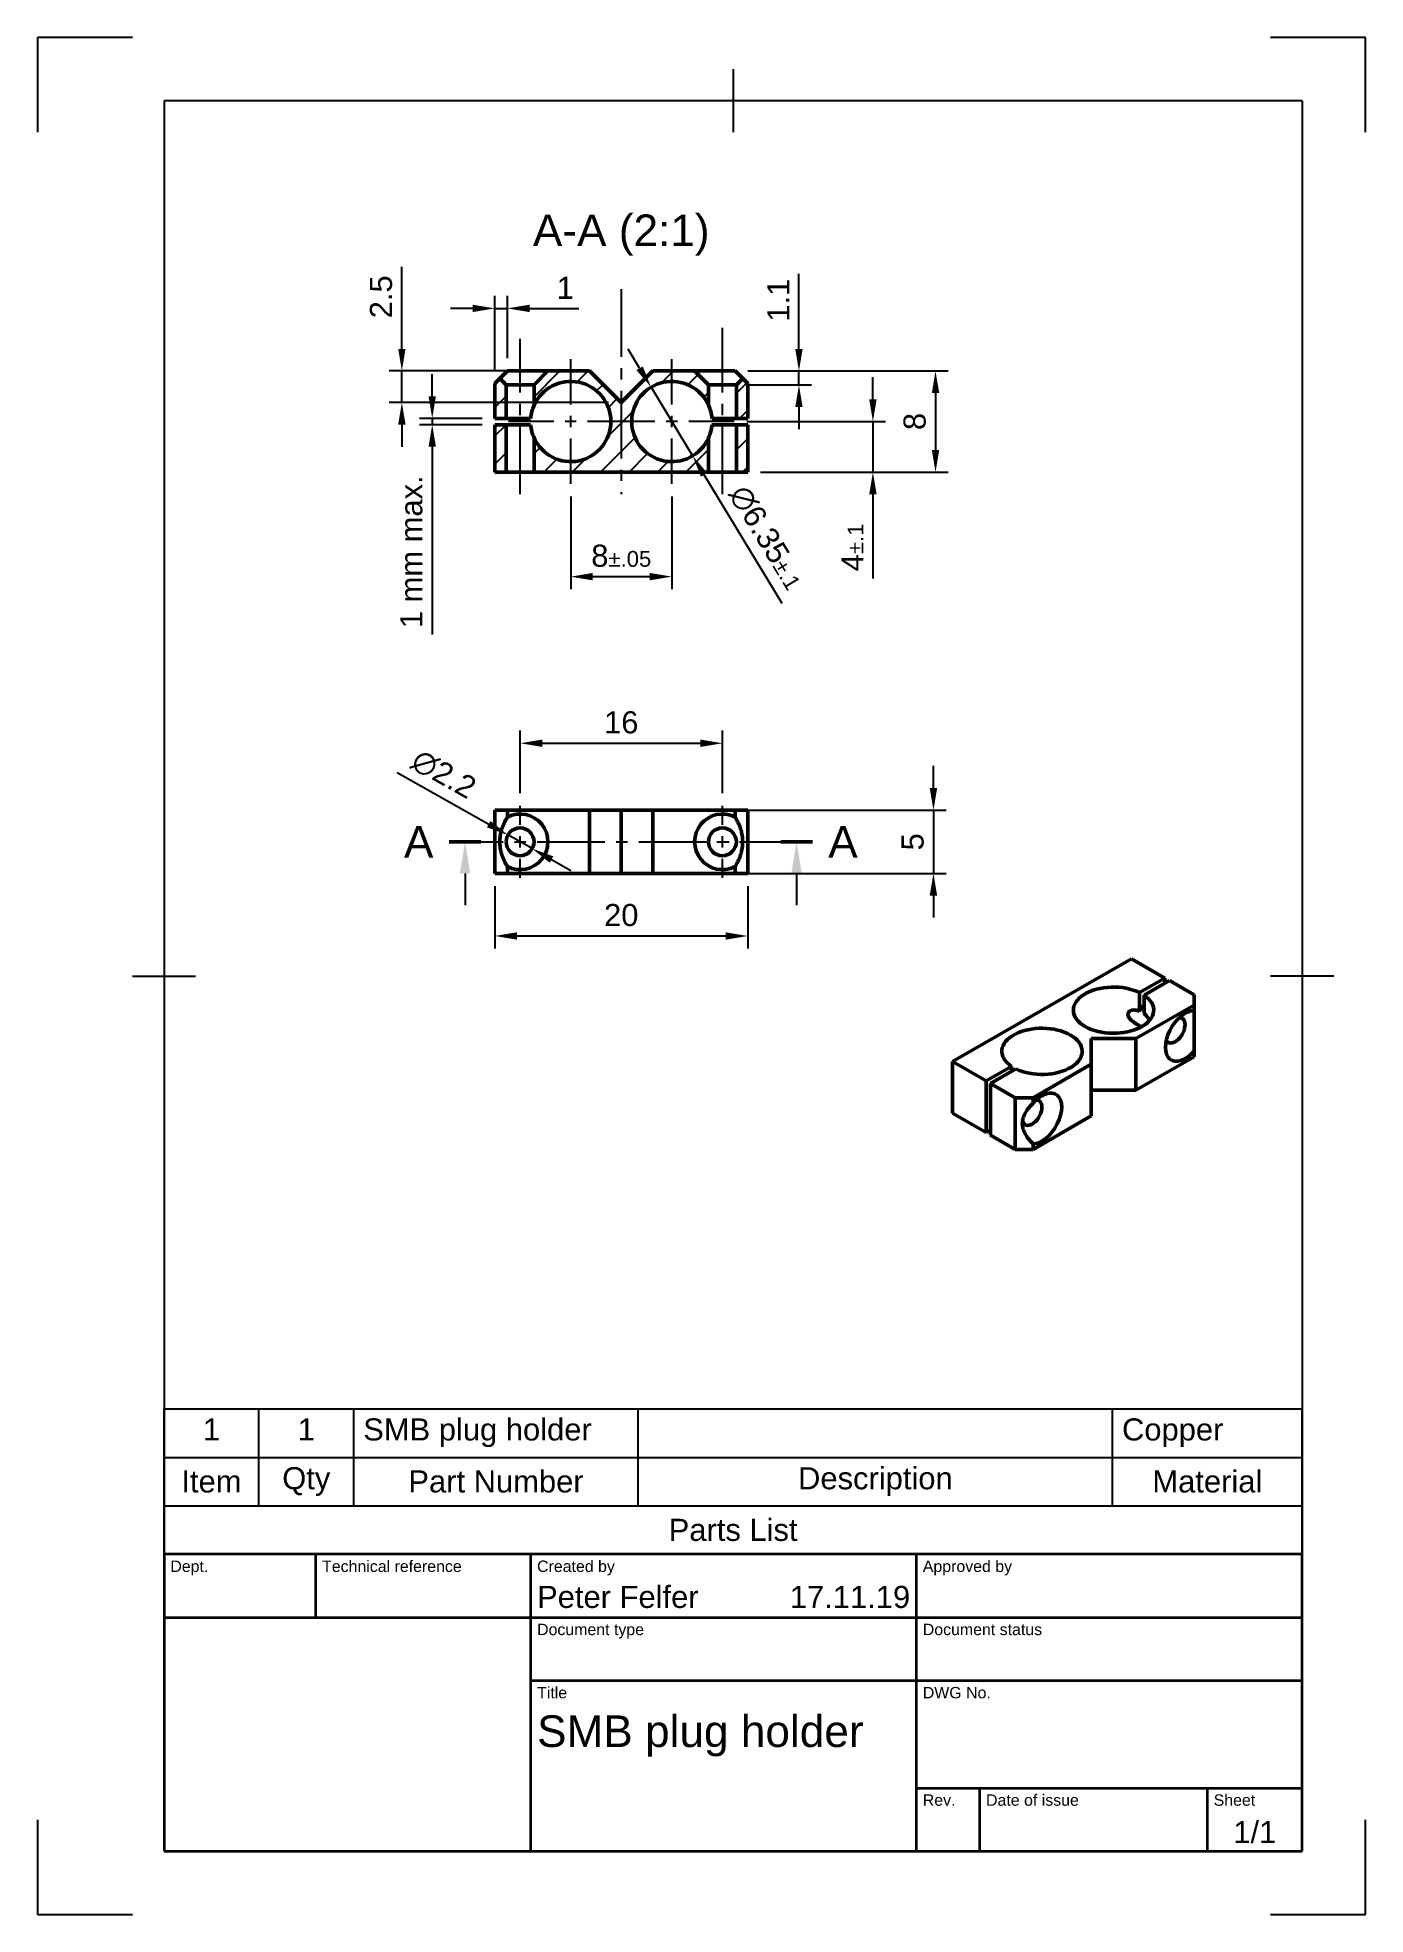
# Model space of a CAD drawing. Header units: millimetres. Extents: x 0 to 210, y 0 to 297.
import ezdxf
from ezdxf.enums import TextEntityAlignment as Align

# ---------------------------------------------------------------- set-up
doc = ezdxf.new("R2010")
doc.units = ezdxf.units.MM
doc.header["$LTSCALE"] = 0.75
doc.linetypes.add('CENTER2', pattern=[28.575, 19.05, -3.175, 3.175, -3.175])
for name, color, linetype, lineweight in [('Border', 7, 'Continuous', 25), ('FD_Dimensions', 7, 'Continuous', 25), ('Hatching', 7, 'Continuous', 25), ('Parts Lists', 7, 'Continuous', 25), ('Section Lines', 7, 'Continuous', 25), ('Smart Centers', 7, 'CENTER2', 25), ('TitleBlock', 7, 'Continuous', 35), ('View Labels', 7, 'Continuous', 25), ('Visible', 7, 'Continuous', 50)]:
    doc.layers.add(name, color=color, linetype=linetype, lineweight=lineweight)
doc.styles.add('FusionTitle', font='')
doc.styles.get("Standard").update_dxf_attribs({"font": 'arial.ttf'})
doc.styles.get('FusionTitle').set_extended_font_data('Arial Unicode MS')
doc.dimstyles.new('Dim-ISO-25', dxfattribs={"dimtxt": 3.5, "dimasz": 3.5, "dimexe": 2, "dimexo": 2, "dimgap": 1.5, "dimtad": 1, "dimzin": 12, "dimdsep": 46, "dimtxsty": 'Standard', "dimcen": 0, "dimazin": 3, "dimtp": 0.1, "dimtm": 0.1, "dimtfac": 0.714, "dimtmove": 0, "dimatfit": 3, "dimfxl": 1, "dimtzin": 12, "dimarcsym": 0})

# ---------------------------------------------------------------- blocks, each defined once
blk = doc.blocks.new('ISO_A4(P)_SHEET')
at = {"layer": 'Border'}
for p, q in [((15, 297), (0, 297)), ((0, 297), (0, 282)), ((210, 297), (195, 297)), ((210, 282), (210, 297)), ((110, 292), (110, 282)), ((200, 287), (20, 287)), ((20, 287), (20, 10)), ((200, 287), (200, 10)), ((15, 148.5), (25, 148.5)), ((205, 148.5), (195, 148.5)), ((0, 15), (0, 0)), ((210, 0), (210, 15)), ((20, 10), (200, 10)), ((0, 0), (15, 0)), ((195, 0), (210, 0))]:
    blk.add_line(p, q, dxfattribs=at)
blk = doc.blocks.new('ISO_TITLEBLOCK')
at = {"layer": 'TitleBlock'}
for p, q in [((0, 47), (-180, 47)), ((-180, 47), (-180, 0)), ((-156, 37), (-156, 47)), ((-122, 0), (-122, 47)), ((-61, 0), (-61, 47)), ((0, 0), (0, 47)), ((-180, 37), (0, 37)), ((-122, 27), (0, 27)), ((-61, 10), (0, 10)), ((-51, 0), (-51, 10)), ((-15, 0), (-15, 10)), ((-180, 0), (0, 0))]:
    blk.add_line(p, q, dxfattribs=at)
at = {"layer": 'TitleBlock', "style": 'FusionTitle'}
for s, p in [('Dept.', (-179, 46)), ('Technical reference', (-155, 46)), ('Created by', (-121, 46)), ('Approved by', (-60, 46)), ('Document type', (-121, 36)), ('Document status', (-60, 36)), ('Title', (-121, 26)), ('DWG No.', (-60, 26)), ('Rev.', (-60, 9)), ('Date of issue', (-50, 9)), ('Sheet', (-14, 9))]:
    blk.add_text(s, height=1.8, dxfattribs=at).set_placement(p, align=Align.TOP_LEFT)
for tag, p, height in [('DEPT', (-179, 38.5), 3.5), ('TECHNICAL_REFERENCE', (-155, 38.5), 3.5), ('CREATED_BY', (-121, 38.5), 3.5), ('APPROVED_BY', (-60, 38.5), 3.5), ('DOCUMENT_TYPE', (-121, 28.5), 3.5), ('DOCUMENT_STATUS', (-60, 28.5), 3.5), ('TITLE_1', (-121, 16.5), 5), ('TITLE_2', (-121, 9), 5), ('TITLE_3', (-121, 1.5), 5), ('DATE_OF_ISSUE', (-50, 1.5), 3.5)]:
    blk.add_attdef(tag, p, '', height=height, dxfattribs=at)
for tag, p in [('CREATED_DATE', (-62, 38.5)), ('APPROVED_DATE', (-1, 38.5))]:
    blk.add_attdef(tag, text='', height=3.5, dxfattribs=at).set_placement(p, align=Align.RIGHT)
for tag, height, p in [('DRAWING_NUMBER', 5, (-30.5, 16.6)), ('REV', 3.5, (-56, 3.1)), ('SHEET', 3.5, (-7.5, 3.1))]:
    blk.add_attdef(tag, text='', height=height, dxfattribs=at).set_placement(p, align=Align.MIDDLE)
blk = doc.blocks.new('*U6')
at = {"layer": 'Smart Centers', "color": 0, "ltscale": 0.75, "transparency": 16777216}
for p, q in [((0, 2.678906), (0, 5.7)), ((-8.698212, 0), (-2.678906, 0)), ((2.678906, 0), (43.728027, 0)), ((0, -5.7), (0, -2.678906))]:
    blk.add_line(p, q, dxfattribs=at)
at = {"layer": 'Smart Centers', "color": 0, "linetype": 'Continuous', "ltscale": 0.75, "transparency": 16777216}
for p, q in [((-0.892969, 0), (0.892969, 0)), ((0, -0.892969), (0, 0.892969))]:
    blk.add_line(p, q, dxfattribs=at)
blk = doc.blocks.new('*U7')
at = {"layer": 'Smart Centers', "color": 0, "ltscale": 0.75, "transparency": 16777216}
for p, q in [((0, 2.678906), (0, 5.7)), ((-5.7, 0), (-2.678906, 0)), ((2.678906, 0), (5.7, 0)), ((0, -5.7), (0, -2.678906))]:
    blk.add_line(p, q, dxfattribs=at)
at = {"layer": 'Smart Centers', "color": 0, "linetype": 'Continuous', "ltscale": 0.75, "transparency": 16777216}
for p, q in [((-0.892969, 0), (0.892969, 0)), ((0, -0.892969), (0, 0.892969))]:
    blk.add_line(p, q, dxfattribs=at)
blk = doc.blocks.new('*D27')
at = {"layer": 'Defpoints', "color": 0, "transparency": 16777216}
for p in [(110.310886, 174.730839), (110.310886, 164.730839), (141.679509, 164.730839)]:
    blk.add_point(p, dxfattribs=at)
at = {"layer": 'FD_Dimensions', "lineweight": -2, "transparency": 16777216}
for p, q in [((141.679509, 178.230839), (141.679509, 181.730839)), ((112.310886, 174.730839), (143.679509, 174.730839)), ((141.679509, 174.730839), (141.679509, 164.730839)), ((112.310886, 164.730839), (143.679509, 164.730839)), ((141.679509, 161.230839), (141.679509, 157.730839))]:
    blk.add_line(p, q, dxfattribs=at)
at = {"layer": 'FD_Dimensions', "transparency": 16777216}
for points in [[(141.096176, 178.230839), (142.262843, 178.230839), (141.679509, 174.730839)], [(141.096176, 161.230839), (142.262843, 161.230839), (141.679509, 164.730839)]]:
    blk.add_solid(points, dxfattribs=at)
at = {"layer": 'FD_Dimensions', "color": 0, "transparency": 16777216, "insert": (138.399666, 169.730839), "char_height": 3.5, "attachment_point": 5, "rotation": 90}
blk.add_mtext('5', dxfattribs=at)
blk = doc.blocks.new('*D28')
at = {"layer": 'Defpoints', "color": 0, "transparency": 16777216}
for p in [(72.310886, 164.730839), (112.310886, 164.730839), (112.310886, 154.831344)]:
    blk.add_point(p, dxfattribs=at)
at = {"layer": 'FD_Dimensions', "lineweight": -2, "transparency": 16777216}
for p, q in [((72.310886, 162.730839), (72.310886, 152.831344)), ((112.310886, 162.730839), (112.310886, 152.831344)), ((75.810886, 154.831344), (108.810886, 154.831344))]:
    blk.add_line(p, q, dxfattribs=at)
at = {"layer": 'FD_Dimensions', "transparency": 16777216}
for points in [[(75.810886, 155.414677), (75.810886, 154.248011), (72.310886, 154.831344)], [(108.810886, 155.414677), (108.810886, 154.248011), (112.310886, 154.831344)]]:
    blk.add_solid(points, dxfattribs=at)
at = {"layer": 'FD_Dimensions', "color": 0, "transparency": 16777216, "insert": (92.310886, 158.11835), "char_height": 3.5, "attachment_point": 5}
blk.add_mtext('20', dxfattribs=at)
blk = doc.blocks.new('*D29')
at = {"layer": 'Defpoints', "color": 0, "transparency": 16777216}
for p in [(108.310886, 185.330334), (76.310886, 175.430839), (108.310886, 175.430839)]:
    blk.add_point(p, dxfattribs=at)
at = {"layer": 'FD_Dimensions', "lineweight": -2, "transparency": 16777216}
for p, q in [((76.310886, 177.430839), (76.310886, 187.330334)), ((108.310886, 177.430839), (108.310886, 187.330334)), ((79.810886, 185.330334), (104.810886, 185.330334))]:
    blk.add_line(p, q, dxfattribs=at)
at = {"layer": 'FD_Dimensions', "transparency": 16777216}
for points in [[(79.810886, 185.913667), (79.810886, 184.747001), (76.310886, 185.330334)], [(104.810886, 185.913667), (104.810886, 184.747001), (108.310886, 185.330334)]]:
    blk.add_solid(points, dxfattribs=at)
at = {"layer": 'FD_Dimensions', "color": 0, "transparency": 16777216, "insert": (92.310886, 188.617339), "char_height": 3.5, "attachment_point": 5}
blk.add_mtext('16', dxfattribs=at)
blk = doc.blocks.new('*U11')
at = {"layer": 'Smart Centers', "color": 0, "ltscale": 0.75, "transparency": 16777216}
for p, q in [((0, 2.678906), (0, 9.85)), ((-2.678906, 0), (-9.85, 0)), ((9.85, 0), (2.678906, 0)), ((0, -9.85), (0, -2.678906))]:
    blk.add_line(p, q, dxfattribs=at)
at = {"layer": 'Smart Centers', "color": 0, "linetype": 'Continuous', "ltscale": 0.75, "transparency": 16777216}
for p, q in [((0.892969, 0), (-0.892969, 0)), ((0, -0.892969), (0, 0.892969))]:
    blk.add_line(p, q, dxfattribs=at)
blk = doc.blocks.new('*U12')
at = {"layer": 'Smart Centers', "color": 0, "ltscale": 0.75, "transparency": 16777216}
for p, q in [((0, 2.678906), (0, 9.85)), ((-2.678906, 0), (-9.85, 0)), ((9.85, 0), (2.678906, 0)), ((0, -9.85), (0, -2.678906))]:
    blk.add_line(p, q, dxfattribs=at)
at = {"layer": 'Smart Centers', "color": 0, "linetype": 'Continuous', "ltscale": 0.75, "transparency": 16777216}
for p, q in [((0.892969, 0), (-0.892969, 0)), ((0, -0.892969), (0, 0.892969))]:
    blk.add_line(p, q, dxfattribs=at)
blk = doc.blocks.new('*U13')
at = {"layer": 'Smart Centers', "color": 0, "ltscale": 0.75, "transparency": 16777216}
blk.add_line((0, -6.728737), (0, 17.840941), dxfattribs=at)
blk = doc.blocks.new('*U14')
at = {"layer": 'Smart Centers', "color": 0, "ltscale": 0.75, "transparency": 16777216}
blk.add_line((0, -6.728737), (0, 19.568768), dxfattribs=at)
blk = doc.blocks.new('*D30')
at = {"layer": 'Defpoints', "color": 0, "transparency": 16777216}
for p in [(84.310886, 226.390897), (100.310886, 226.390897), (100.310886, 211.692211)]:
    blk.add_point(p, dxfattribs=at)
at = {"layer": 'FD_Dimensions', "lineweight": -2, "transparency": 16777216}
for p, q in [((84.310886, 224.390897), (84.310886, 209.692211)), ((100.310886, 224.390897), (100.310886, 209.692211)), ((87.810886, 211.692211), (96.810886, 211.692211))]:
    blk.add_line(p, q, dxfattribs=at)
at = {"layer": 'FD_Dimensions', "transparency": 16777216}
for points in [[(87.810886, 212.275544), (87.810886, 211.108877), (84.310886, 211.692211)], [(96.810886, 212.275544), (96.810886, 211.108877), (100.310886, 211.692211)]]:
    blk.add_solid(points, dxfattribs=at)
at = {"layer": 'FD_Dimensions', "color": 0, "transparency": 16777216, "insert": (92.310886, 214.979216), "char_height": 3.5, "attachment_point": 5}
blk.add_mtext('8{\\H2.499;±.05}', dxfattribs=at)
blk = doc.blocks.new('*D31')
at = {"layer": 'Defpoints', "color": 0, "transparency": 16777216}
for p in [(110.160886, 236.240897), (112.310886, 228.240897), (132.109876, 228.240897)]:
    blk.add_point(p, dxfattribs=at)
at = {"layer": 'FD_Dimensions', "lineweight": -2, "transparency": 16777216}
for p, q in [((132.109876, 239.740897), (132.109876, 243.240897)), ((112.160886, 236.240897), (134.109876, 236.240897)), ((132.109876, 236.240897), (132.109876, 228.240897)), ((114.310886, 228.240897), (134.109876, 228.240897)), ((132.109876, 224.740897), (132.109876, 211.397075))]:
    blk.add_line(p, q, dxfattribs=at)
at = {"layer": 'FD_Dimensions', "transparency": 16777216}
for points in [[(131.526542, 239.740897), (132.693209, 239.740897), (132.109876, 236.240897)], [(131.526542, 224.740897), (132.693209, 224.740897), (132.109876, 228.240897)]]:
    blk.add_solid(points, dxfattribs=at)
at = {"layer": 'FD_Dimensions', "color": 0, "transparency": 16777216, "insert": (128.859876, 216.318986), "char_height": 3.5, "attachment_point": 5, "rotation": 90}
blk.add_mtext('4{\\H2.499;±.1}', dxfattribs=at)
blk = doc.blocks.new('*D32')
at = {"layer": 'Defpoints', "color": 0, "transparency": 16777216}
for p in [(110.310886, 244.240897), (112.310886, 228.240897), (142.009371, 228.240897)]:
    blk.add_point(p, dxfattribs=at)
at = {"layer": 'FD_Dimensions', "lineweight": -2, "transparency": 16777216}
for p, q in [((112.310886, 244.240897), (144.009371, 244.240897)), ((142.009371, 240.740897), (142.009371, 231.740897)), ((114.310886, 228.240897), (144.009371, 228.240897))]:
    blk.add_line(p, q, dxfattribs=at)
at = {"layer": 'FD_Dimensions', "transparency": 16777216}
for points in [[(141.426037, 240.740897), (142.592704, 240.740897), (142.009371, 244.240897)], [(141.426037, 231.740897), (142.592704, 231.740897), (142.009371, 228.240897)]]:
    blk.add_solid(points, dxfattribs=at)
at = {"layer": 'FD_Dimensions', "color": 0, "transparency": 16777216, "insert": (138.722365, 236.240897), "char_height": 3.5, "attachment_point": 5, "rotation": 90}
blk.add_mtext('8', dxfattribs=at)
blk = doc.blocks.new('*U18')
at = {"layer": 'Smart Centers', "color": 0, "ltscale": 0.75, "transparency": 16777216}
blk.add_line((0, 25.200755), (0, -7.25), dxfattribs=at)
blk = doc.blocks.new('*D33')
at = {"layer": 'Defpoints', "color": 0, "transparency": 16777216}
for p in [(97.024178, 241.674133), (103.597594, 230.807662)]:
    blk.add_point(p, dxfattribs=at)
at = {"layer": 'FD_Dimensions', "lineweight": -2, "transparency": 16777216}
for p, q in [((95.212607, 244.66883), (93.401035, 247.663527)), ((97.024178, 241.674133), (103.597594, 230.807662)), ((117.731996, 207.442172), (105.409165, 227.812965))]:
    blk.add_line(p, q, dxfattribs=at)
at = {"layer": 'FD_Dimensions', "transparency": 16777216}
for points in [[(95.711723, 244.970759), (94.71349, 244.366902), (97.024178, 241.674133)], [(105.908281, 228.114893), (104.910049, 227.511036), (103.597594, 230.807662)]]:
    blk.add_solid(points, dxfattribs=at)
at = {"layer": 'FD_Dimensions', "color": 0, "transparency": 16777216, "insert": (115.372572, 217.882211), "char_height": 3.5, "attachment_point": 5, "rotation": 301.17085274}
blk.add_mtext('∅6.35{\\H2.499;±.1}', dxfattribs=at)
blk = doc.blocks.new('*D34')
at = {"layer": 'Defpoints', "color": 0, "transparency": 16777216}
for p in [(57.612401, 244.240897), (87.310886, 244.240897), (92.310886, 239.240897)]:
    blk.add_point(p, dxfattribs=at)
at = {"layer": 'FD_Dimensions', "lineweight": -2, "transparency": 16777216}
for p, q in [((57.612401, 247.740897), (57.612401, 260.698947)), ((85.310886, 244.240897), (55.612401, 244.240897)), ((57.612401, 239.240897), (57.612401, 244.240897)), ((90.310886, 239.240897), (55.612401, 239.240897)), ((57.612401, 235.740897), (57.612401, 232.240897))]:
    blk.add_line(p, q, dxfattribs=at)
at = {"layer": 'FD_Dimensions', "transparency": 16777216}
for points in [[(57.029068, 247.740897), (58.195734, 247.740897), (57.612401, 244.240897)], [(57.029068, 235.740897), (58.195734, 235.740897), (57.612401, 239.240897)]]:
    blk.add_solid(points, dxfattribs=at)
at = {"layer": 'FD_Dimensions', "color": 0, "transparency": 16777216, "insert": (54.325395, 255.969922), "char_height": 3.5, "attachment_point": 5, "rotation": 90}
blk.add_mtext('2.5', dxfattribs=at)
blk = doc.blocks.new('*D35')
at = {"layer": 'Defpoints', "color": 0, "transparency": 16777216}
for p in [(74.394888, 170.812019), (78.226885, 168.649659)]:
    blk.add_point(p, dxfattribs=at)
at = {"layer": 'FD_Dimensions', "lineweight": -2, "transparency": 16777216}
for p, q in [((56.851073, 180.711827), (71.346708, 172.532078)), ((78.226885, 168.649659), (74.394888, 170.812019)), ((81.275064, 166.929601), (84.323244, 165.209542))]:
    blk.add_line(p, q, dxfattribs=at)
at = {"layer": 'FD_Dimensions', "transparency": 16777216}
for points in [[(71.633385, 173.040107), (71.060032, 172.024048), (74.394888, 170.812019)], [(81.561741, 167.437631), (80.988388, 166.421571), (78.226885, 168.649659)]]:
    blk.add_solid(points, dxfattribs=at)
at = {"layer": 'FD_Dimensions', "color": 0, "transparency": 16777216, "insert": (64.23829, 180.429911), "char_height": 3.5, "attachment_point": 5, "rotation": 330.56438119}
blk.add_mtext('∅2.2', dxfattribs=at)
blk = doc.blocks.new('*D36')
at = {"layer": 'Defpoints', "color": 0, "transparency": 16777216}
for p in [(62.411391, 235.740897), (72.310886, 236.740897), (72.310886, 235.740897)]:
    blk.add_point(p, dxfattribs=at)
at = {"layer": 'FD_Dimensions', "lineweight": -2, "transparency": 16777216}
for p, q in [((62.411391, 240.240897), (62.411391, 243.740897)), ((70.310886, 236.740897), (60.411391, 236.740897)), ((70.310886, 235.740897), (60.411391, 235.740897)), ((62.411391, 236.740897), (62.411391, 235.740897)), ((62.411391, 232.240897), (62.411391, 202.52057))]:
    blk.add_line(p, q, dxfattribs=at)
at = {"layer": 'FD_Dimensions', "transparency": 16777216}
for points in [[(61.828057, 240.240897), (62.994724, 240.240897), (62.411391, 236.740897)], [(61.828057, 232.240897), (62.994724, 232.240897), (62.411391, 235.740897)]]:
    blk.add_solid(points, dxfattribs=at)
at = {"layer": 'FD_Dimensions', "color": 0, "transparency": 16777216, "insert": (59.125579, 215.630734), "char_height": 3.5, "attachment_point": 5, "rotation": 90}
blk.add_mtext('1 mm max.', dxfattribs=at)
blk = doc.blocks.new('*D37')
at = {"layer": 'Defpoints', "color": 0, "transparency": 16777216}
for p in [(110.310886, 244.240897), (120.410381, 244.240897), (110.510886, 242.040897)]:
    blk.add_point(p, dxfattribs=at)
at = {"layer": 'FD_Dimensions', "lineweight": -2, "transparency": 16777216}
for p, q in [((120.410381, 247.740897), (120.410381, 259.607882)), ((112.310886, 244.240897), (122.410381, 244.240897)), ((120.410381, 242.040897), (120.410381, 244.240897)), ((112.510886, 242.040897), (122.410381, 242.040897)), ((120.410381, 238.540897), (120.410381, 235.040897))]:
    blk.add_line(p, q, dxfattribs=at)
at = {"layer": 'FD_Dimensions', "transparency": 16777216}
for points in [[(119.827047, 247.740897), (120.993714, 247.740897), (120.410381, 244.240897)], [(119.827047, 238.540897), (120.993714, 238.540897), (120.410381, 242.040897)]]:
    blk.add_solid(points, dxfattribs=at)
at = {"layer": 'FD_Dimensions', "color": 0, "transparency": 16777216, "insert": (117.153218, 255.42439), "char_height": 3.5, "attachment_point": 5, "rotation": 90}
blk.add_mtext('1.1', dxfattribs=at)
blk = doc.blocks.new('*D38')
at = {"layer": 'Defpoints', "color": 0, "transparency": 16777216}
for p in [(74.310886, 254.140392), (74.310886, 244.240897), (72.310886, 242.240897)]:
    blk.add_point(p, dxfattribs=at)
at = {"layer": 'FD_Dimensions', "lineweight": -2, "transparency": 16777216}
for p, q in [((72.310886, 244.240897), (72.310886, 256.140392)), ((74.310886, 246.240897), (74.310886, 256.140392)), ((68.810886, 254.140392), (65.310886, 254.140392)), ((72.310886, 254.140392), (74.310886, 254.140392)), ((77.810886, 254.140392), (85.600108, 254.140392))]:
    blk.add_line(p, q, dxfattribs=at)
at = {"layer": 'FD_Dimensions', "transparency": 16777216}
for points in [[(68.810886, 254.723726), (68.810886, 253.557059), (72.310886, 254.140392)], [(77.810886, 254.723726), (77.810886, 253.557059), (74.310886, 254.140392)]]:
    blk.add_solid(points, dxfattribs=at)
at = {"layer": 'FD_Dimensions', "color": 0, "transparency": 16777216, "insert": (83.455497, 257.397555), "char_height": 3.5, "attachment_point": 5}
blk.add_mtext('1', dxfattribs=at)
blk = doc.blocks.new('*T25')
at = {"layer": 'Parts Lists', "color": 0, "linetype": 'ByBlock', "lineweight": -2, "transparency": 16777216}
for p, q in [((0, 23), (180, 23)), ((0, 0), (0, 23)), ((15, 7.666667), (15, 23)), ((30, 7.666667), (30, 23)), ((75, 7.666667), (75, 23)), ((150, 7.666667), (150, 23)), ((180, 0), (180, 23)), ((0, 15.333333), (180, 15.333333)), ((0, 7.666667), (180, 7.666667)), ((0, 0), (180, 0))]:
    blk.add_line(p, q, dxfattribs=at)
at = {"layer": 'Parts Lists', "color": 0, "transparency": 16777216, "char_height": 3.5}
for s, insert, width, attachment_point in [('1', (7.5, 21.5), 12, 2), ('1', (22.5, 21.5), 12, 2), ('SMB plug holder', (31.5, 21.5), 42, 1), ('Copper', (151.5, 21.5), 27, 1), ('Item', (7.5, 11.5), 12, 5), ('Qty', (22.5, 11.5), 12, 5), ('Part Number', (52.5, 11.5), 42, 5), ('Description', (112.5, 11.5), 72, 5), ('Material', (165, 11.5), 27, 5), ('Parts List', (90, 3.833333), 177, 5)]:
    blk.add_mtext(s, dxfattribs=dict(at, insert=insert, width=width, attachment_point=attachment_point))

msp = doc.modelspace()

# ---------------------------------------------------------------- hatches: boundary and pattern name
at = {"layer": 'Hatching'}
h = msp.add_hatch(dxfattribs=at)
h.set_pattern_fill('ANSI31', color=256, style=0)
h.paths.add_polyline_path([(112.311, 235.741), (110.511, 235.741), (110.511, 228.241), (112.311, 228.241)], flags=0)
h.paths.add_polyline_path([(110.511, 236.741), (112.311, 236.741), (112.311, 242.241), (111.511, 243.041), (110.511, 242.041)], flags=0)
h.paths.add_polyline_path([(74.111, 235.741), (72.311, 235.741), (72.311, 228.241), (74.111, 228.241)], flags=0)
h.paths.add_polyline_path([(72.311, 236.741), (74.111, 236.741), (74.111, 242.041), (73.111, 243.041), (72.311, 242.241)], flags=0)
edge = h.paths.add_edge_path(flags=0)
edge.add_line((78.511, 233.656), (78.511, 228.241))
edge.add_line((78.511, 228.241), (106.111, 228.241))
edge.add_line((106.111, 228.241), (106.111, 233.656))
edge.add_ellipse((100.311, 236.241), major_axis=(5.8, -2.585), ratio=1, start_angle=48.04495, end_angle=0, ccw=False)
edge.add_line((106.111, 238.826), (106.111, 242.041))
edge.add_line((106.111, 242.041), (103.911, 244.241))
edge.add_line((103.911, 244.241), (97.311, 244.241))
edge.add_line((97.311, 244.241), (92.311, 239.241))
edge.add_line((92.311, 239.241), (87.311, 244.241))
edge.add_line((87.311, 244.241), (80.711, 244.241))
edge.add_line((80.711, 244.241), (78.511, 242.041))
edge.add_line((78.511, 242.041), (78.511, 238.826))
edge.add_ellipse((84.311, 236.241), major_axis=(-5.8, 2.585), ratio=1, start_angle=48.04495, end_angle=360, ccw=False)

# ---------------------------------------------------------------- linework, layer by layer
at = {"layer": 'Section Lines', "lineweight": 50}
for p, q in [((65.113, 169.731), (70.113, 169.731)), ((122.539, 169.731), (117.539, 169.731))]:
    msp.add_line(p, q, dxfattribs=at)
at = {"layer": 'Section Lines'}
for p, q in [((67.613, 164.731), (67.613, 159.731)), ((120.039, 164.731), (120.039, 159.731))]:
    msp.add_line(p, q, dxfattribs=at)
for points in [[(66.779, 164.731), (67.613, 169.731), (68.446, 164.731)], [(119.206, 164.731), (120.039, 169.731), (120.872, 164.731)]]:
    msp.add_solid(points, dxfattribs=at)
at = {"layer": 'Visible'}
for p, q in [((73.111, 243.041), (74.311, 244.241)), ((74.311, 244.241), (80.711, 244.241)), ((80.711, 244.241), (78.511, 242.041)), ((87.311, 244.241), (80.711, 244.241)), ((92.311, 239.241), (87.311, 244.241)), ((97.311, 244.241), (92.311, 239.241)), ((103.911, 244.241), (97.311, 244.241)), ((106.111, 242.041), (103.911, 244.241)), ((103.911, 244.241), (110.311, 244.241)), ((110.311, 244.241), (111.511, 243.041)), ((73.111, 243.041), (72.311, 242.241)), ((72.311, 242.241), (72.311, 236.741)), ((74.111, 242.041), (73.111, 243.041)), ((74.111, 236.741), (74.111, 242.041)), ((74.111, 242.041), (78.511, 242.041)), ((78.511, 242.041), (78.511, 238.826)), ((106.111, 238.826), (106.111, 242.041)), ((106.111, 242.041), (110.511, 242.041)), ((111.511, 243.041), (110.511, 242.041)), ((110.511, 242.041), (110.511, 236.741)), ((112.311, 242.241), (111.511, 243.041)), ((112.311, 236.741), (112.311, 242.241)), ((72.311, 236.741), (74.111, 236.741)), ((74.111, 235.741), (72.311, 235.741)), ((72.311, 235.741), (72.311, 228.241)), ((74.111, 236.741), (77.981, 236.741)), ((74.111, 228.241), (74.111, 235.741)), ((77.981, 235.741), (74.111, 235.741)), ((106.641, 236.741), (110.511, 236.741)), ((110.511, 235.741), (106.641, 235.741)), ((110.511, 236.741), (112.311, 236.741)), ((112.311, 235.741), (110.511, 235.741)), ((110.511, 235.741), (110.511, 228.241)), ((112.311, 228.241), (112.311, 235.741)), ((78.511, 233.656), (78.511, 228.241)), ((106.111, 228.241), (106.111, 233.656)), ((72.311, 228.241), (74.111, 228.241)), ((78.511, 228.241), (74.111, 228.241)), ((78.511, 228.241), (106.111, 228.241)), ((110.511, 228.241), (106.111, 228.241)), ((110.511, 228.241), (112.311, 228.241))]:
    msp.add_line(p, q, dxfattribs=at)
at = {"layer": 'Visible', "extrusion": (-1e-16, -1, 0)}
for p, q in [((74.311, 174.731), (72.311, 174.731)), ((72.311, 174.731), (72.311, 164.731)), ((74.311, 174.731), (87.311, 174.731)), ((74.311, 173.65), (74.311, 174.731)), ((87.311, 174.731), (92.311, 174.731)), ((87.311, 164.731), (87.311, 174.731)), ((92.311, 174.731), (97.311, 174.731)), ((92.311, 164.731), (92.311, 174.731)), ((97.311, 174.731), (110.311, 174.731)), ((97.311, 164.731), (97.311, 174.731)), ((112.311, 174.731), (110.311, 174.731)), ((110.311, 174.731), (110.311, 173.65)), ((112.311, 164.731), (112.311, 174.731)), ((72.311, 164.731), (74.311, 164.731)), ((74.311, 164.731), (74.311, 165.812)), ((87.311, 164.731), (74.311, 164.731)), ((87.311, 164.731), (92.311, 164.731)), ((92.311, 164.731), (97.311, 164.731)), ((110.311, 164.731), (97.311, 164.731)), ((110.311, 165.812), (110.311, 164.731)), ((110.311, 164.731), (112.311, 164.731))]:
    msp.add_line(p, q, dxfattribs=at)
at = {"layer": 'Visible', "extrusion": (-4e-16, -0.817547, -0.575862)}
for p, q in [((172.992, 151.235), (144.707, 134.947)), ((178.295, 148.181), (172.992, 151.235)), ((174.286, 145.872), (178.295, 148.181)), ((174.286, 142.956), (174.286, 145.872)), ((179.002, 147.774), (174.993, 145.465)), ((178.295, 148.181), (178.295, 147.367)), ((182.891, 145.534), (179.002, 147.774)), ((182.891, 145.534), (182.891, 143.905)), ((173.699, 138.612), (182.891, 143.905)), ((174.993, 145.465), (174.993, 142.549)), ((182.891, 143.905), (182.891, 143.022)), ((182.891, 143.022), (182.891, 136.614)), ((174.286, 140.31), (174.286, 140.613)), ((166.628, 134.54), (166.628, 138.612)), ((166.628, 138.612), (173.699, 138.612)), ((173.699, 130.436), (173.699, 138.612)), ((144.707, 134.947), (150.011, 131.893)), ((144.707, 126.772), (144.707, 134.947)), ((150.011, 131.893), (154.02, 134.202)), ((154.727, 133.795), (150.718, 131.486)), ((154.02, 134.202), (154.02, 133.387)), ((157.435, 129.246), (166.628, 134.54)), ((166.628, 126.364), (166.628, 134.54)), ((182.891, 135.73), (173.699, 130.436)), ((182.891, 136.614), (182.891, 135.73)), ((150.011, 123.718), (150.011, 131.893)), ((150.718, 131.486), (150.718, 123.311)), ((150.718, 131.486), (154.607, 129.246)), ((157.435, 129.246), (154.607, 129.246)), ((154.607, 129.246), (154.607, 121.071)), ((157.435, 128.363), (157.435, 129.246)), ((166.628, 130.436), (173.699, 130.436)), ((150.011, 123.718), (144.707, 126.772)), ((166.628, 126.364), (157.435, 121.071)), ((150.718, 124.125), (150.011, 123.718)), ((154.607, 121.071), (150.718, 123.311)), ((157.435, 121.071), (157.435, 121.955)), ((154.607, 121.071), (157.435, 121.071))]:
    msp.add_line(p, q, dxfattribs=at)
at = {"layer": 'Visible', "extrusion": (0, 0, -1)}
for centre in [(-76.311, 169.731), (-108.311, 169.731)]:
    msp.add_circle(centre, 2.2, dxfattribs=at)
for centre, radius, start, end in [((-84.311, 236.241), 6.35, 24.02248, 335.97752), ((-100.311, 236.241), 6.35, 204.02248, 155.97752), ((-76.311, 169.731), 4.4, 62.96431, 297.03569), ((-108.311, 169.731), 4.4, 242.96431, 117.03569)]:
    msp.add_arc(centre, radius, start, end, dxfattribs=at)
at = {"layer": 'Visible'}
for centre, radius, start, end in [((84.311, 236.241), 6.35, 155.97752, 175.48385), ((100.311, 236.241), 6.35, 4.51615, 24.02248), ((84.311, 236.241), 6.35, 184.51615, 204.02248), ((100.311, 236.241), 6.35, 335.97752, 355.48385), ((173.231, 140.329), 2.834, 23.24115, 51.56225)]:
    msp.add_arc(centre, radius, start, end, dxfattribs=at)
at = {"layer": 'Visible', "extrusion": (0, -1e-16, -1)}
for centre, major_axis, ratio, start_param, end_param in [((170.163, 143.091), (6.35, 0), 0.5758617, -0.7065764, 5.4189654), ((157.294, 126.869), (1.098, 1.906), 0.5780931, -0.3650177, 3.7177337)]:
    msp.add_ellipse(centre, major_axis=major_axis, ratio=ratio, start_param=start_param, end_param=end_param, dxfattribs=at)
at = {"layer": 'Visible'}
for start_param, end_param in [(1.0927899, 1.6451814), (3.0633401, 3.3309648)]:
    msp.add_ellipse((175.466, 142.464), major_axis=(1.098, 1.906), ratio=0.5780931, start_param=start_param, end_param=end_param, dxfattribs=at)
at = {"layer": 'Visible', "extrusion": (0, -2e-16, -1)}
for centre, start_param, end_param in [((181.477, 139.003), 1.8862664, 5.9715827), ((158.849, 125.973), -1.2553263, 2.82999)]:
    msp.add_ellipse(centre, major_axis=(2.196, 3.813), ratio=0.5780931, start_param=start_param, end_param=end_param, dxfattribs=at)
at = {"layer": 'Visible', "extrusion": (-1e-16, -1e-16, -1)}
msp.add_ellipse((158.849, 136.576), major_axis=(-6.35, 0), ratio=0.5758617, start_param=-0.7065764, end_param=5.4189654, dxfattribs=at)
at = {"layer": 'Visible', "extrusion": (1e-16, -2e-16, -1)}
msp.add_ellipse((179.921, 139.899), major_axis=(1.098, 1.906), ratio=0.5780931, start_param=-0.3650177, end_param=3.5066103, dxfattribs=at)
at = {"layer": 'Visible'}
for points in [[(74.311, 165.812), (71.911, 169.731), (74.311, 173.65)], [(110.311, 173.65), (112.711, 169.731), (110.311, 165.812)], [(157.435, 121.955), (154.041, 125.159), (157.435, 128.363)]]:
    msp.add_open_spline(points, degree=2, dxfattribs=at)
msp.add_open_spline([(174.286, 140.613), (174.082, 140.734), (173.865, 140.864), (173.473, 141.12), (173.299, 141.241), (172.971, 141.504), (172.818, 141.645), (172.618, 141.897), (172.551, 142.001), (172.46, 142.213), (172.436, 142.321), (172.436, 142.515), (172.46, 142.612), (172.551, 142.782), (172.618, 142.855), (172.818, 143.008), (172.971, 143.066), (173.299, 143.129), (173.473, 143.133), (173.865, 143.092), (174.082, 143.036), (174.286, 142.956)], degree=3, knots=[0.3486228, 0.3486228, 0.3486228, 0.3486228, 0.38737095, 0.38737095, 0.41898974, 0.41898974, 0.45060854, 0.45060854, 0.46840428, 0.46840428, 0.48620003, 0.48620003, 0.50399577, 0.50399577, 0.52179151, 0.52179151, 0.55341031, 0.55341031, 0.58502911, 0.58502911, 0.62377725, 0.62377725, 0.62377725, 0.62377725], dxfattribs=at)

# ---------------------------------------------------------------- block references
msp.add_blockref('*T25', (20, 57))
at = {"layer": 'Border'}
msp.add_blockref('ISO_A4(P)_SHEET', (0, 0), dxfattribs=at)
at = {"layer": 'Smart Centers', "ltscale": 0.75}
for name, p in [('*U18', (92.311, 231.991)), ('*U14', (108.311, 231.47)), ('*U13', (76.311, 231.47)), ('*U11', (84.311, 236.241)), ('*U12', (100.311, 236.241)), ('*U6', (76.311, 169.731)), ('*U7', (108.311, 169.731))]:
    msp.add_blockref(name, p, dxfattribs=at)
at = {"layer": 'TitleBlock'}
msp.add_blockref('ISO_TITLEBLOCK', (200, 10), dxfattribs=at).add_auto_attribs({'CREATED_DATE': '17.11.19', 'SHEET': '1/1', 'TITLE_1': 'SMB plug holder', 'CREATED_BY': 'Peter Felfer'})

# ---------------------------------------------------------------- texts
at = {"layer": 'Section Lines', "char_height": 5, "attachment_point": 5}
for insert in [(60.278, 169.731), (127.373, 169.731)]:
    msp.add_mtext('A', dxfattribs=dict(at, insert=insert))
at = {"layer": 'View Labels', "insert": (92.311, 262.491), "char_height": 5, "width": 30.21487, "attachment_point": 8}
msp.add_mtext('A-A (2:1)', dxfattribs=at)

# ---------------------------------------------------------------- dimensions: what is measured, and where the dimension line sits
at = {"layer": 'FD_Dimensions'}
for base, p1, p2, angle, override, picture, middle in [((57.612, 244.241), (92.311, 239.241), (87.311, 244.241), 90, {"dimlfac": 0.5, "dimclrd": 256, "dimclre": 256}, '*D34', (54.325, 255.97)), ((120.41, 244.241), (110.511, 242.041), (110.311, 244.241), 90, {"dimlfac": 0.5, "dimclrd": 256, "dimclre": 256}, '*D37', (117.153, 255.424)), ((142.009, 228.241), (110.311, 244.241), (112.311, 228.241), 90, {"dimlfac": 0.5, "dimclrd": 256, "dimclre": 256}, '*D32', (138.722, 236.241)), ((132.11, 228.241), (110.161, 236.241), (112.311, 228.241), 90, {"dimgap": 1.5, "dimlfac": 0.5, "dimclrd": 256, "dimclre": 256, "dimtol": 1, "dimlim": 0, "dimtm": 0.1}, '*D31', (128.86, 216.319)), ((108.311, 185.33), (76.311, 175.431), (108.311, 175.431), 180, {"dimlfac": 0.5, "dimclrd": 256, "dimclre": 256}, '*D29', (92.311, 188.617)), ((141.68, 164.731), (110.311, 174.731), (110.311, 164.731), 90, {"dimlfac": 0.5, "dimclrd": 256, "dimclre": 256}, '*D27', (138.4, 169.731))]:
    dim = msp.add_linear_dim(base=base, p1=p1, p2=p2, angle=angle, dimstyle='Dim-ISO-25', override=override, dxfattribs=at)
    dim.commit()
    dim.dimension.update_dxf_attribs({"geometry": picture, "text_midpoint": middle})
dim = msp.add_linear_dim(base=(74.311, 254.14), p1=(72.311, 242.241), p2=(74.311, 244.241), dimstyle='Dim-ISO-25', override={"dimlfac": 0.5, "dimclrd": 256, "dimclre": 256}, dxfattribs=at)
dim.commit()
dim.dimension.update_dxf_attribs({"geometry": '*D38', "text_midpoint": (83.455, 257.398)})
dim = msp.add_diameter_dim_2p(p1=(97.024, 241.674), p2=(103.598, 230.808), dimstyle='Dim-ISO-25', override={"dimgap": 1.5, "dimlfac": 0.5, "dimse1": 1, "dimclrd": 256, "dimclre": 256, "dimtol": 1, "dimlim": 0, "dimtp": 0.1, "dimtm": 0.1}, dxfattribs=at)
dim.commit()
dim.dimension.update_dxf_attribs({"geometry": '*D33', "text_midpoint": (115.373, 217.882)})
dim = msp.add_aligned_dim(p1=(72.311, 236.741), p2=(72.311, 235.741), distance=-9.899, text='1 mm max.', dimstyle='Dim-ISO-25', override={"dimlfac": 0.5, "dimclrd": 256, "dimclre": 256}, dxfattribs=at)
dim.commit()
dim.dimension.update_dxf_attribs({"geometry": '*D36', "text_midpoint": (59.126, 215.631)})
for p1, p2, distance, override, picture, middle in [((84.311, 226.391), (100.311, 226.391), -14.699, {"dimgap": 1.5, "dimlfac": 0.5, "dimclrd": 256, "dimclre": 256, "dimtol": 1, "dimlim": 0, "dimtp": 0.05, "dimtm": 0.05}, '*D30', (92.311, 214.979)), ((72.311, 164.731), (112.311, 164.731), -9.899, {"dimlfac": 0.5, "dimclrd": 256, "dimclre": 256}, '*D28', (92.311, 158.118))]:
    dim = msp.add_aligned_dim(p1=p1, p2=p2, distance=distance, dimstyle='Dim-ISO-25', override=override, dxfattribs=at)
    dim.commit()
    dim.dimension.update_dxf_attribs({"geometry": picture, "text_midpoint": middle})
dim = msp.add_diameter_dim_2p(p1=(78.227, 168.65), p2=(74.395, 170.812), dimstyle='Dim-ISO-25', override={"dimlfac": 0.5, "dimclrd": 256, "dimclre": 256}, dxfattribs=at)
dim.commit()
dim.dimension.update_dxf_attribs({"geometry": '*D35', "text_midpoint": (62.575, 177.482), "dimtype": 163})

doc.saveas('drawing.dxf')
